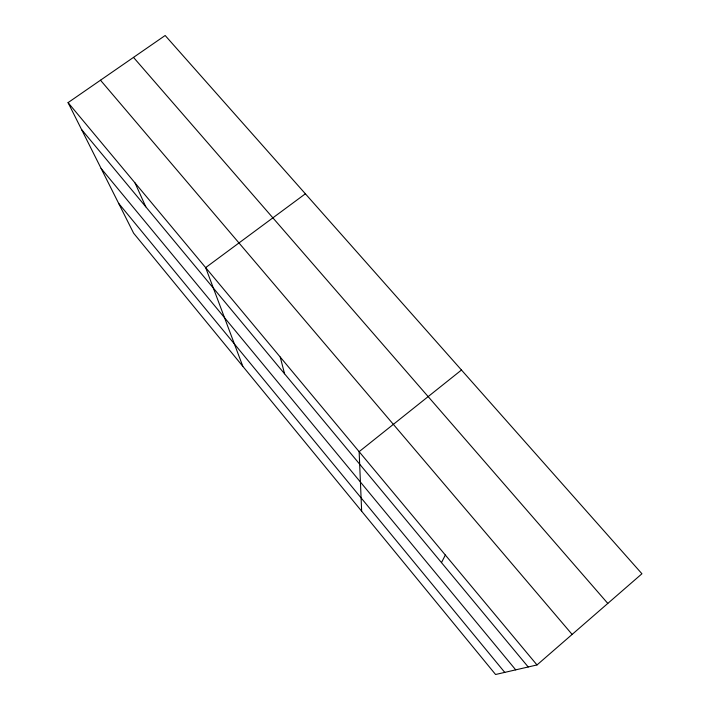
<?xml version="1.0" encoding="UTF-8"?>
<svg xmlns="http://www.w3.org/2000/svg" width="710" height="710" viewBox="0 0 710 710"><rect width="100%" height="100%" fill="white"/><g stroke="black" fill="none" stroke-linecap="round" stroke-linejoin="round"><path stroke-width="1.06" d="M441.478 562.622L445.339 555.034M537 664.95L641.938 573.76L165.164 35.5L68.062 102.63L133.613 233.182L495.58 674.5L537 664.95L68.062 102.63M461.473 370.025L359.136 451.666L361.656 511.218M305.38 193.794L205.651 267.617L242.82 366.325M133.498 57.386L607.804 603.429M100.492 80.212L572.127 634.429M81.552 129.504L528.204 666.974M101.104 168.43L515.717 669.858M118.65 203.371L504.757 672.388M135.024 182.931L145.79 206.805M280.237 357.059L284.568 373.797"/></g></svg>
